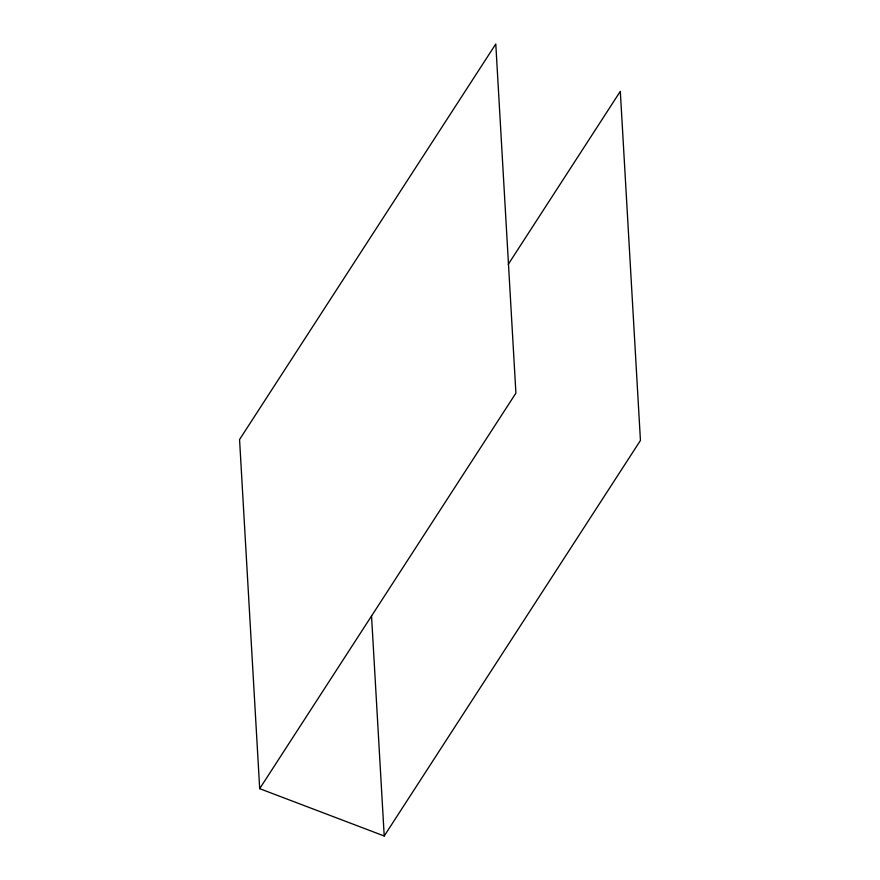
<?xml version="1.0" encoding="UTF-8"?>
<svg xmlns="http://www.w3.org/2000/svg" width="880" height="880" viewBox="0 0 880 880"><rect width="100%" height="100%" fill="white"/><g stroke="black" fill="none" stroke-linecap="round" stroke-linejoin="round"><path stroke-width="1.32" d="M508.266 264.319L620.312 91.333L640.442 440.462L384.219 836L259.688 788.667L239.558 439.538L495.781 44L515.911 393.118L259.688 788.667M371.514 615.571L384.219 836"/></g></svg>
